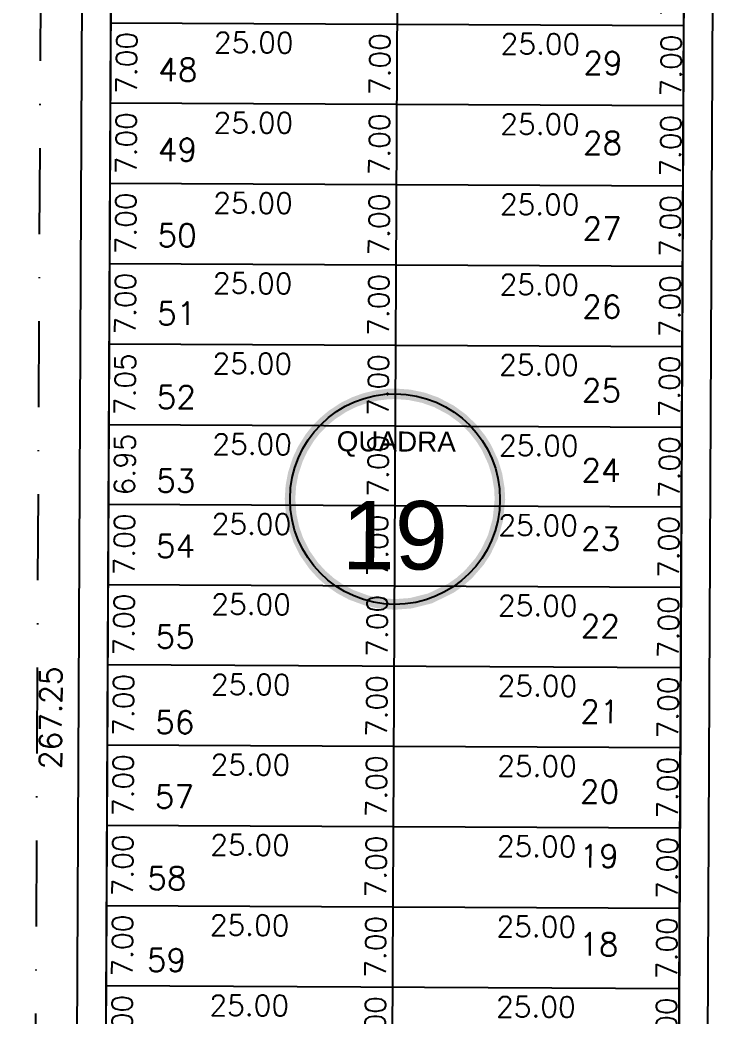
# Model space of a CAD drawing. Header units: millimetres. Extents: x -4430026 to 4783824, y 584 to 9593110.
# Drawn here: x 2921.3 to 2982, y 1804.5 to 1891.4 of the extents above; entities that cross this region are included whole.
import ezdxf
from ezdxf.enums import TextEntityAlignment as Align

# ---------------------------------------------------------------- set-up
doc = ezdxf.new("R2010")
doc.units = ezdxf.units.MM
doc.linetypes.add('DASHDOT', pattern=[1, 0.5, -0.25, 0, -0.25])
doc.linetypes.add('HIDDEN2', pattern=[0.1875, 0.125, -0.0625])
for name, color, linetype in [('boundary filipe', 6, 'Continuous'), ('Calçada', 1, 'Continuous'), ('Cota', 8, 'Continuous'), ('COTAS', 8, 'Continuous'), ('Lotes', 2, 'Continuous'), ('Numero de lotes', 5, 'Continuous'), ('númeraçãoquadras', 4, 'Continuous'), ('Projeção', 8, 'HIDDEN2'), ('QUADRA', 4, 'Continuous')]:
    doc.layers.add(name, color=color, linetype=linetype)
doc.styles.add('arcad1', font='romans.shx')
doc.styles.add('ROMANS', font='romans.shx')
doc.styles.add('STYLE1', font='sanss___.ttf')
doc.dimstyles.new('BOLA100', dxfattribs={"dimscale": 0, "dimtxt": 1.9, "dimasz": 0.18, "dimexe": 0.18, "dimexo": 0.063, "dimgap": 0, "dimtad": 1, "dimzin": 4, "dimdsep": 46, "dimtxsty": 'ROMANS', "dimcen": 0.09, "dimse1": 1, "dimse2": 1, "dimsd1": 1, "dimsd2": 1, "dimclrt": 256, "dimaunit": 1, "dimadec": 4, "dimazin": 0, "dimtfac": 1.2, "dimtix": 1, "dimtmove": 2, "dimatfit": 3, "dimfxl": 1, "dimtvp": 2, "dimtolj": 1, "dimtzin": 4, "dimarcsym": 0})
doc.dimstyles.get("Standard").update_dxf_attribs({"dimtxt": 0.18, "dimasz": 0.18, "dimexe": 0.18, "dimexo": 0.0625, "dimgap": 0.09, "dimtad": 0, "dimtih": 1, "dimtoh": 1, "dimdec": 4, "dimzin": 0, "dimdsep": 46, "dimtxsty": 'Standard', "dimcen": 0.09, "dimadec": 0, "dimazin": 0, "dimtfac": 1, "dimtdec": 4, "dimtofl": 0, "dimtmove": 0, "dimatfit": 3, "dimfxl": 1, "dimtolj": 1, "dimtzin": 0, "dimarcsym": 0})

# ---------------------------------------------------------------- blocks, each defined once
blk = doc.blocks.new('NUM_quadra')
at = {"color": 6, "const_width": 0.02}
blk.add_lwpolyline([(-0.0134, 0.1996), (-0.034, 0.1971), (-0.0579, 0.1914), (-0.0779, 0.1842), (-0.0981, 0.1743), (-0.1208, 0.1594), (-0.1377, 0.145), (-0.1521, 0.1299), (-0.1625, 0.1166), (-0.1764, 0.0942), (-0.1852, 0.0754), (-0.1941, 0.0483), (-0.1985, 0.0243), (-0.2, 0), (-0.1977, -0.0299), (-0.1921, -0.0556), (-0.1839, -0.0786), (-0.1713, -0.1033), (-0.1546, -0.1269), (-0.1389, -0.1439), (-0.1219, -0.1586), (-0.1046, -0.1705), (-0.0831, -0.1819), (-0.0531, -0.1928), (-0.0302, -0.1977), (0, -0.2), (0.0309, -0.1976), (0.0677, -0.1882), (0.1069, -0.169), (0.124, -0.1569), (0.1407, -0.1421), (0.1614, -0.1181), (0.1737, -0.0992), (0.187, -0.071), (0.1962, -0.0386), (0.2, 0), (0.1989, 0.0205), (0.1943, 0.0473), (0.1871, 0.0707), (0.1741, 0.0984), (0.1635, 0.1151), (0.1472, 0.1354), (0.1285, 0.1533), (0.1063, 0.1694), (0.0782, 0.1841), (0.0533, 0.1928), (0.0267, 0.1982), (0, 0.2)], close=True, dxfattribs=at)
blk.add_circle((0, 0), 0.2)
at = {"color": 3, "insert": (-0.1114, 0.1285), "char_height": 0.038, "width": 0.2663, "attachment_point": 1, "style": 'STYLE1'}
blk.add_mtext('\\fArial|b0|i0|c0|p34;QUADRA', dxfattribs=at)
at = {"color": 3, "style": 'STYLE1'}
blk.add_attdef('00', text='', height=0.13, dxfattribs=at).set_placement((0, -0.1335), align=Align.CENTER)
blk = doc.blocks.new('*D14046')
at = {"layer": 'DEFPOINTS', "color": 0, "linetype": 'ByBlock'}
for p in [(2923.411, 1964.189), (2922.145, 1696.947), (2924.255, 1696.937)]:
    blk.add_point(p, dxfattribs=at)
at = {"layer": 'COTAS', "linetype": 'ByBlock', "insert": (2923.938, 1830.562), "char_height": 1.9, "attachment_point": 5, "rotation": 89.72858, "style": 'ROMANS'}
blk.add_mtext('\\A1;267.25', dxfattribs=at)
blk = doc.blocks.new('*D12380')
at = {"layer": 'DEFPOINTS', "color": 0}
for p in [(2930.16, 1807.192), (2933.78, 1807.175), (2930.126, 1800.192)]:
    blk.add_point(p, dxfattribs=at)
at = {"layer": 'Cota', "color": 41, "insert": (2930.163, 1803.692), "char_height": 1.8, "attachment_point": 5, "rotation": 89.72858, "style": 'ROMANS'}
blk.add_mtext('\\A1;7.00', dxfattribs=at)
blk = doc.blocks.new('*D12381')
at = {"layer": 'DEFPOINTS', "color": 0}
for p in [(2930.193, 1814.192), (2933.813, 1814.175), (2930.16, 1807.192)]:
    blk.add_point(p, dxfattribs=at)
at = {"layer": 'Cota', "color": 41, "insert": (2930.196, 1810.692), "char_height": 1.8, "attachment_point": 5, "rotation": 89.72858, "style": 'ROMANS'}
blk.add_mtext('\\A1;7.00', dxfattribs=at)
blk = doc.blocks.new('*D12382')
at = {"layer": 'DEFPOINTS', "color": 0}
for p in [(2930.226, 1821.192), (2933.846, 1821.175), (2930.193, 1814.192)]:
    blk.add_point(p, dxfattribs=at)
at = {"layer": 'Cota', "color": 41, "insert": (2930.229, 1817.692), "char_height": 1.8, "attachment_point": 5, "rotation": 89.72858, "style": 'ROMANS'}
blk.add_mtext('\\A1;7.00', dxfattribs=at)
blk = doc.blocks.new('*D12383')
at = {"layer": 'DEFPOINTS', "color": 0}
for p in [(2930.259, 1828.192), (2933.879, 1828.175), (2930.226, 1821.192)]:
    blk.add_point(p, dxfattribs=at)
at = {"layer": 'Cota', "color": 41, "insert": (2930.263, 1824.692), "char_height": 1.8, "attachment_point": 5, "rotation": 89.72858, "style": 'ROMANS'}
blk.add_mtext('\\A1;7.00', dxfattribs=at)
blk = doc.blocks.new('*D12384')
at = {"layer": 'DEFPOINTS', "color": 0}
for p in [(2930.292, 1835.192), (2933.912, 1835.175), (2930.259, 1828.192)]:
    blk.add_point(p, dxfattribs=at)
at = {"layer": 'Cota', "color": 41, "insert": (2930.296, 1831.692), "char_height": 1.8, "attachment_point": 5, "rotation": 89.72858, "style": 'ROMANS'}
blk.add_mtext('\\A1;7.00', dxfattribs=at)
blk = doc.blocks.new('*D12385')
at = {"layer": 'DEFPOINTS', "color": 0}
for p in [(2930.325, 1842.192), (2933.945, 1842.175), (2930.292, 1835.192)]:
    blk.add_point(p, dxfattribs=at)
at = {"layer": 'Cota', "color": 41, "insert": (2930.329, 1838.692), "char_height": 1.8, "attachment_point": 5, "rotation": 89.72858, "style": 'ROMANS'}
blk.add_mtext('\\A1;7.00', dxfattribs=at)
blk = doc.blocks.new('*D12386')
at = {"layer": 'DEFPOINTS', "color": 0}
for p in [(2930.359, 1849.192), (2933.979, 1849.174), (2930.325, 1842.192)]:
    blk.add_point(p, dxfattribs=at)
at = {"layer": 'Cota', "color": 41, "insert": (2930.362, 1845.692), "char_height": 1.8, "attachment_point": 5, "rotation": 89.72858, "style": 'ROMANS'}
blk.add_mtext('\\A1;7.00', dxfattribs=at)
blk = doc.blocks.new('*D12387')
at = {"layer": 'DEFPOINTS', "color": 0}
for p in [(2930.389, 1856.138), (2934.011, 1856.121), (2930.359, 1849.192)]:
    blk.add_point(p, dxfattribs=at)
at = {"layer": 'Cota', "color": 41, "insert": (2930.395, 1852.665), "char_height": 1.8, "attachment_point": 5, "rotation": 89.72858, "style": 'ROMANS'}
blk.add_mtext('\\A1;6.95', dxfattribs=at)
blk = doc.blocks.new('*D12388')
at = {"layer": 'DEFPOINTS', "color": 0}
for p in [(2930.423, 1863.191), (2934.045, 1863.174), (2930.389, 1856.138)]:
    blk.add_point(p, dxfattribs=at)
at = {"layer": 'Cota', "color": 41, "insert": (2930.428, 1859.665), "char_height": 1.8, "attachment_point": 5, "rotation": 89.72858, "style": 'ROMANS'}
blk.add_mtext('\\A1;7.05', dxfattribs=at)
blk = doc.blocks.new('*D12389')
at = {"layer": 'DEFPOINTS', "color": 0}
for p in [(2930.456, 1870.191), (2934.078, 1870.174), (2930.423, 1863.191)]:
    blk.add_point(p, dxfattribs=at)
at = {"layer": 'Cota', "color": 41, "insert": (2930.461, 1866.691), "char_height": 1.8, "attachment_point": 5, "rotation": 89.72858, "style": 'ROMANS'}
blk.add_mtext('\\A1;7.00', dxfattribs=at)
blk = doc.blocks.new('*D12390')
at = {"layer": 'DEFPOINTS', "color": 0}
for p in [(2930.489, 1877.191), (2934.111, 1877.174), (2930.456, 1870.191)]:
    blk.add_point(p, dxfattribs=at)
at = {"layer": 'Cota', "color": 41, "insert": (2930.495, 1873.691), "char_height": 1.8, "attachment_point": 5, "rotation": 89.72858, "style": 'ROMANS'}
blk.add_mtext('\\A1;7.00', dxfattribs=at)
blk = doc.blocks.new('*D12391')
at = {"layer": 'DEFPOINTS', "color": 0}
for p in [(2930.522, 1884.191), (2934.144, 1884.174), (2930.489, 1877.191)]:
    blk.add_point(p, dxfattribs=at)
at = {"layer": 'Cota', "color": 41, "insert": (2930.528, 1880.691), "char_height": 1.8, "attachment_point": 5, "rotation": 89.72858, "style": 'ROMANS'}
blk.add_mtext('\\A1;7.00', dxfattribs=at)
blk = doc.blocks.new('*D12392')
at = {"layer": 'DEFPOINTS', "color": 0}
for p in [(2930.555, 1891.191), (2934.178, 1891.174), (2930.522, 1884.191)]:
    blk.add_point(p, dxfattribs=at)
at = {"layer": 'Cota', "color": 41, "insert": (2930.561, 1887.691), "char_height": 1.8, "attachment_point": 5, "rotation": 89.72858, "style": 'ROMANS'}
blk.add_mtext('\\A1;7.00', dxfattribs=at)
blk = doc.blocks.new('*D12393')
at = {"layer": 'DEFPOINTS', "color": 0}
for p in [(2930.589, 1898.191), (2934.211, 1898.174), (2930.555, 1891.191)]:
    blk.add_point(p, dxfattribs=at)
at = {"layer": 'Cota', "color": 41, "insert": (2930.594, 1894.691), "char_height": 1.8, "attachment_point": 5, "rotation": 89.72858, "style": 'ROMANS'}
blk.add_mtext('\\A1;7.00', dxfattribs=at)
blk = doc.blocks.new('*D12438')
at = {"layer": 'DEFPOINTS', "color": 0}
for p in [(2951.679, 1898.091), (2951.645, 1891.091), (2956.264, 1891.069)]:
    blk.add_point(p, dxfattribs=at)
at = {"layer": 'Cota', "color": 41, "insert": (2952.681, 1894.586), "char_height": 1.8, "attachment_point": 5, "rotation": 89.72858, "style": 'ROMANS'}
blk.add_mtext('\\A1;7.00', dxfattribs=at)
blk = doc.blocks.new('*D12439')
at = {"layer": 'DEFPOINTS', "color": 0}
for p in [(2977.408, 1897.969), (2977.375, 1890.969), (2981.665, 1890.949)]:
    blk.add_point(p, dxfattribs=at)
at = {"layer": 'Cota', "color": 41, "insert": (2978.081, 1894.466), "char_height": 1.8, "attachment_point": 5, "rotation": 89.72858, "style": 'ROMANS'}
blk.add_mtext('\\A1;7.00', dxfattribs=at)
blk = doc.blocks.new('*D12442')
at = {"layer": 'DEFPOINTS', "color": 0}
for p in [(2951.645, 1891.091), (2951.612, 1884.091), (2956.231, 1884.069)]:
    blk.add_point(p, dxfattribs=at)
at = {"layer": 'Cota', "color": 41, "insert": (2952.648, 1887.586), "char_height": 1.8, "attachment_point": 5, "rotation": 89.72858, "style": 'ROMANS'}
blk.add_mtext('\\A1;7.00', dxfattribs=at)
blk = doc.blocks.new('*D12443')
at = {"layer": 'DEFPOINTS', "color": 0}
for p in [(2977.375, 1890.969), (2977.342, 1883.969), (2981.632, 1883.949)]:
    blk.add_point(p, dxfattribs=at)
at = {"layer": 'Cota', "color": 41, "insert": (2978.048, 1887.466), "char_height": 1.8, "attachment_point": 5, "rotation": 89.72858, "style": 'ROMANS'}
blk.add_mtext('\\A1;7.00', dxfattribs=at)
blk = doc.blocks.new('*D12444')
at = {"layer": 'DEFPOINTS', "color": 0}
for p in [(2929.165, 1891.198), (2954.165, 1891.079), (2954.14, 1885.805)]:
    blk.add_point(p, dxfattribs=at)
at = {"layer": 'Cota', "color": 41, "insert": (2941.657, 1889.464), "char_height": 1.8, "attachment_point": 5, "rotation": 359.72858, "style": 'ROMANS'}
blk.add_mtext('\\A1;25.00', dxfattribs=at)
blk = doc.blocks.new('*D12445')
at = {"layer": 'DEFPOINTS', "color": 0}
for p in [(2954.154, 1888.798), (2979.154, 1888.679), (2979.14, 1885.686)]:
    blk.add_point(p, dxfattribs=at)
at = {"layer": 'Cota', "color": 41, "insert": (2966.657, 1889.345), "char_height": 1.8, "attachment_point": 5, "rotation": 359.72858, "style": 'ROMANS'}
blk.add_mtext('\\A1;25.00', dxfattribs=at)
blk = doc.blocks.new('*D12446')
at = {"layer": 'DEFPOINTS', "color": 0}
for p in [(2951.612, 1884.091), (2951.579, 1877.091), (2956.198, 1877.069)]:
    blk.add_point(p, dxfattribs=at)
at = {"layer": 'Cota', "color": 41, "insert": (2952.614, 1880.587), "char_height": 1.8, "attachment_point": 5, "rotation": 89.72858, "style": 'ROMANS'}
blk.add_mtext('\\A1;7.00', dxfattribs=at)
blk = doc.blocks.new('*D12447')
at = {"layer": 'DEFPOINTS', "color": 0}
for p in [(2977.342, 1883.969), (2977.309, 1876.969), (2981.598, 1876.949)]:
    blk.add_point(p, dxfattribs=at)
at = {"layer": 'Cota', "color": 41, "insert": (2978.015, 1880.466), "char_height": 1.8, "attachment_point": 5, "rotation": 89.72858, "style": 'ROMANS'}
blk.add_mtext('\\A1;7.00', dxfattribs=at)
blk = doc.blocks.new('*D12448')
at = {"layer": 'DEFPOINTS', "color": 0}
for p in [(2929.132, 1884.198), (2954.132, 1884.079), (2954.107, 1878.805)]:
    blk.add_point(p, dxfattribs=at)
at = {"layer": 'Cota', "color": 41, "insert": (2941.624, 1882.464), "char_height": 1.8, "attachment_point": 5, "rotation": 359.72858, "style": 'ROMANS'}
blk.add_mtext('\\A1;25.00', dxfattribs=at)
blk = doc.blocks.new('*D12449')
at = {"layer": 'DEFPOINTS', "color": 0}
for p in [(2954.121, 1881.798), (2979.121, 1881.679), (2979.107, 1878.686)]:
    blk.add_point(p, dxfattribs=at)
at = {"layer": 'Cota', "color": 41, "insert": (2966.624, 1882.345), "char_height": 1.8, "attachment_point": 5, "rotation": 359.72858, "style": 'ROMANS'}
blk.add_mtext('\\A1;25.00', dxfattribs=at)
blk = doc.blocks.new('*D12450')
at = {"layer": 'DEFPOINTS', "color": 0}
for p in [(2951.579, 1877.091), (2951.546, 1870.091), (2956.165, 1870.07)]:
    blk.add_point(p, dxfattribs=at)
at = {"layer": 'Cota', "color": 41, "insert": (2952.581, 1873.587), "char_height": 1.8, "attachment_point": 5, "rotation": 89.72858, "style": 'ROMANS'}
blk.add_mtext('\\A1;7.00', dxfattribs=at)
blk = doc.blocks.new('*D12451')
at = {"layer": 'DEFPOINTS', "color": 0}
for p in [(2977.309, 1876.969), (2977.276, 1869.97), (2981.565, 1869.949)]:
    blk.add_point(p, dxfattribs=at)
at = {"layer": 'Cota', "color": 41, "insert": (2977.982, 1873.466), "char_height": 1.8, "attachment_point": 5, "rotation": 89.72858, "style": 'ROMANS'}
blk.add_mtext('\\A1;7.00', dxfattribs=at)
blk = doc.blocks.new('*D12452')
at = {"layer": 'DEFPOINTS', "color": 0}
for p in [(2929.099, 1877.198), (2954.099, 1877.079), (2954.074, 1871.805)]:
    blk.add_point(p, dxfattribs=at)
at = {"layer": 'Cota', "color": 41, "insert": (2941.591, 1875.464), "char_height": 1.8, "attachment_point": 5, "rotation": 359.72858, "style": 'ROMANS'}
blk.add_mtext('\\A1;25.00', dxfattribs=at)
blk = doc.blocks.new('*D12453')
at = {"layer": 'DEFPOINTS', "color": 0}
for p in [(2954.088, 1874.798), (2979.088, 1874.68), (2979.073, 1871.686)]:
    blk.add_point(p, dxfattribs=at)
at = {"layer": 'Cota', "color": 41, "insert": (2966.591, 1875.345), "char_height": 1.8, "attachment_point": 5, "rotation": 359.72858, "style": 'ROMANS'}
blk.add_mtext('\\A1;25.00', dxfattribs=at)
blk = doc.blocks.new('*D12454')
at = {"layer": 'DEFPOINTS', "color": 0}
for p in [(2951.546, 1870.091), (2951.513, 1863.092), (2956.131, 1863.07)]:
    blk.add_point(p, dxfattribs=at)
at = {"layer": 'Cota', "color": 41, "insert": (2952.548, 1866.587), "char_height": 1.8, "attachment_point": 5, "rotation": 89.72858, "style": 'ROMANS'}
blk.add_mtext('\\A1;7.00', dxfattribs=at)
blk = doc.blocks.new('*D12455')
at = {"layer": 'DEFPOINTS', "color": 0}
for p in [(2977.276, 1869.97), (2977.242, 1862.97), (2981.532, 1862.949)]:
    blk.add_point(p, dxfattribs=at)
at = {"layer": 'Cota', "color": 41, "insert": (2977.949, 1866.466), "char_height": 1.8, "attachment_point": 5, "rotation": 89.72858, "style": 'ROMANS'}
blk.add_mtext('\\A1;7.00', dxfattribs=at)
blk = doc.blocks.new('*D12456')
at = {"layer": 'DEFPOINTS', "color": 0}
for p in [(2929.066, 1870.198), (2954.066, 1870.08), (2954.041, 1864.805)]:
    blk.add_point(p, dxfattribs=at)
at = {"layer": 'Cota', "color": 41, "insert": (2941.558, 1868.464), "char_height": 1.8, "attachment_point": 5, "rotation": 359.72858, "style": 'ROMANS'}
blk.add_mtext('\\A1;25.00', dxfattribs=at)
blk = doc.blocks.new('*D12457')
at = {"layer": 'DEFPOINTS', "color": 0}
for p in [(2954.055, 1867.798), (2979.054, 1867.68), (2979.04, 1864.686)]:
    blk.add_point(p, dxfattribs=at)
at = {"layer": 'Cota', "color": 41, "insert": (2966.558, 1868.346), "char_height": 1.8, "attachment_point": 5, "rotation": 359.72858, "style": 'ROMANS'}
blk.add_mtext('\\A1;25.00', dxfattribs=at)
blk = doc.blocks.new('*D12458')
at = {"layer": 'DEFPOINTS', "color": 0}
for p in [(2951.513, 1863.092), (2951.48, 1856.092), (2956.098, 1856.07)]:
    blk.add_point(p, dxfattribs=at)
at = {"layer": 'Cota', "color": 41, "insert": (2952.515, 1859.587), "char_height": 1.8, "attachment_point": 5, "rotation": 89.72858, "style": 'ROMANS'}
blk.add_mtext('\\A1;7.00', dxfattribs=at)
blk = doc.blocks.new('*D12459')
at = {"layer": 'DEFPOINTS', "color": 0}
for p in [(2977.242, 1862.97), (2977.209, 1855.97), (2981.499, 1855.949)]:
    blk.add_point(p, dxfattribs=at)
at = {"layer": 'Cota', "color": 41, "insert": (2977.916, 1859.466), "char_height": 1.8, "attachment_point": 5, "rotation": 89.72858, "style": 'ROMANS'}
blk.add_mtext('\\A1;7.00', dxfattribs=at)
blk = doc.blocks.new('*D12460')
at = {"layer": 'DEFPOINTS', "color": 0}
for p in [(2929.033, 1863.198), (2954.032, 1863.08), (2954.007, 1857.805)]:
    blk.add_point(p, dxfattribs=at)
at = {"layer": 'Cota', "color": 41, "insert": (2941.525, 1861.464), "char_height": 1.8, "attachment_point": 5, "rotation": 359.72858, "style": 'ROMANS'}
blk.add_mtext('\\A1;25.00', dxfattribs=at)
blk = doc.blocks.new('*D12461')
at = {"layer": 'DEFPOINTS', "color": 0}
for p in [(2954.022, 1860.798), (2979.021, 1860.68), (2979.007, 1857.686)]:
    blk.add_point(p, dxfattribs=at)
at = {"layer": 'Cota', "color": 41, "insert": (2966.524, 1861.346), "char_height": 1.8, "attachment_point": 5, "rotation": 359.72858, "style": 'ROMANS'}
blk.add_mtext('\\A1;25.00', dxfattribs=at)
blk = doc.blocks.new('*D12462')
at = {"layer": 'DEFPOINTS', "color": 0}
for p in [(2951.503, 1856.053), (2951.47, 1849.053), (2956.089, 1849.031)]:
    blk.add_point(p, dxfattribs=at)
at = {"layer": 'Cota', "color": 41, "insert": (2952.505, 1852.548), "char_height": 1.8, "attachment_point": 5, "rotation": 89.72858, "style": 'ROMANS'}
blk.add_mtext('\\A1;7.00', dxfattribs=at)
blk = doc.blocks.new('*D12463')
at = {"layer": 'DEFPOINTS', "color": 0}
for p in [(2977.233, 1855.931), (2977.2, 1848.931), (2981.489, 1848.911)]:
    blk.add_point(p, dxfattribs=at)
at = {"layer": 'Cota', "color": 41, "insert": (2977.906, 1852.428), "char_height": 1.8, "attachment_point": 5, "rotation": 89.72858, "style": 'ROMANS'}
blk.add_mtext('\\A1;7.00', dxfattribs=at)
blk = doc.blocks.new('*D12464')
at = {"layer": 'DEFPOINTS', "color": 0}
for p in [(2929.023, 1856.16), (2954.023, 1856.041), (2953.998, 1850.766)]:
    blk.add_point(p, dxfattribs=at)
at = {"layer": 'Cota', "color": 41, "insert": (2941.515, 1854.426), "char_height": 1.8, "attachment_point": 5, "rotation": 359.72858, "style": 'ROMANS'}
blk.add_mtext('\\A1;25.00', dxfattribs=at)
blk = doc.blocks.new('*D12465')
at = {"layer": 'DEFPOINTS', "color": 0}
for p in [(2954.012, 1853.76), (2979.012, 1853.641), (2978.998, 1850.648)]:
    blk.add_point(p, dxfattribs=at)
at = {"layer": 'Cota', "color": 41, "insert": (2966.515, 1854.307), "char_height": 1.8, "attachment_point": 5, "rotation": 359.72858, "style": 'ROMANS'}
blk.add_mtext('\\A1;25.00', dxfattribs=at)
blk = doc.blocks.new('*D12466')
at = {"layer": 'DEFPOINTS', "color": 0}
for p in [(2951.446, 1849.092), (2951.413, 1842.092), (2956.032, 1842.07)]:
    blk.add_point(p, dxfattribs=at)
at = {"layer": 'Cota', "color": 41, "insert": (2952.449, 1845.587), "char_height": 1.8, "attachment_point": 5, "rotation": 89.72858, "style": 'ROMANS'}
blk.add_mtext('\\A1;7.00', dxfattribs=at)
blk = doc.blocks.new('*D12467')
at = {"layer": 'DEFPOINTS', "color": 0}
for p in [(2977.176, 1848.97), (2977.143, 1841.97), (2981.433, 1841.95)]:
    blk.add_point(p, dxfattribs=at)
at = {"layer": 'Cota', "color": 41, "insert": (2977.849, 1845.467), "char_height": 1.8, "attachment_point": 5, "rotation": 89.72858, "style": 'ROMANS'}
blk.add_mtext('\\A1;7.00', dxfattribs=at)
blk = doc.blocks.new('*D12468')
at = {"layer": 'DEFPOINTS', "color": 0}
for p in [(2928.966, 1849.198), (2953.966, 1849.08), (2953.941, 1843.805)]:
    blk.add_point(p, dxfattribs=at)
at = {"layer": 'Cota', "color": 41, "insert": (2941.458, 1847.464), "char_height": 1.8, "attachment_point": 5, "rotation": 359.72858, "style": 'ROMANS'}
blk.add_mtext('\\A1;25.00', dxfattribs=at)
blk = doc.blocks.new('*D12469')
at = {"layer": 'DEFPOINTS', "color": 0}
for p in [(2953.955, 1846.798), (2978.955, 1846.68), (2978.941, 1843.687)]:
    blk.add_point(p, dxfattribs=at)
at = {"layer": 'Cota', "color": 41, "insert": (2966.458, 1847.346), "char_height": 1.8, "attachment_point": 5, "rotation": 359.72858, "style": 'ROMANS'}
blk.add_mtext('\\A1;25.00', dxfattribs=at)
blk = doc.blocks.new('*D12470')
at = {"layer": 'DEFPOINTS', "color": 0}
for p in [(2951.413, 1842.092), (2951.38, 1835.092), (2955.999, 1835.07)]:
    blk.add_point(p, dxfattribs=at)
at = {"layer": 'Cota', "color": 41, "insert": (2952.415, 1838.587), "char_height": 1.8, "attachment_point": 5, "rotation": 89.72858, "style": 'ROMANS'}
blk.add_mtext('\\A1;7.00', dxfattribs=at)
blk = doc.blocks.new('*D12471')
at = {"layer": 'DEFPOINTS', "color": 0}
for p in [(2977.143, 1841.97), (2977.11, 1834.97), (2981.399, 1834.95)]:
    blk.add_point(p, dxfattribs=at)
at = {"layer": 'Cota', "color": 41, "insert": (2977.816, 1838.467), "char_height": 1.8, "attachment_point": 5, "rotation": 89.72858, "style": 'ROMANS'}
blk.add_mtext('\\A1;7.00', dxfattribs=at)
blk = doc.blocks.new('*D12472')
at = {"layer": 'DEFPOINTS', "color": 0}
for p in [(2928.933, 1842.198), (2953.933, 1842.08), (2953.908, 1836.805)]:
    blk.add_point(p, dxfattribs=at)
at = {"layer": 'Cota', "color": 41, "insert": (2941.425, 1840.464), "char_height": 1.8, "attachment_point": 5, "rotation": 359.72858, "style": 'ROMANS'}
blk.add_mtext('\\A1;25.00', dxfattribs=at)
blk = doc.blocks.new('*D12473')
at = {"layer": 'DEFPOINTS', "color": 0}
for p in [(2953.922, 1839.798), (2978.922, 1839.68), (2978.908, 1836.687)]:
    blk.add_point(p, dxfattribs=at)
at = {"layer": 'Cota', "color": 41, "insert": (2966.425, 1840.346), "char_height": 1.8, "attachment_point": 5, "rotation": 359.72858, "style": 'ROMANS'}
blk.add_mtext('\\A1;25.00', dxfattribs=at)
blk = doc.blocks.new('*D12474')
at = {"layer": 'DEFPOINTS', "color": 0}
for p in [(2951.38, 1835.092), (2951.347, 1828.092), (2955.966, 1828.07)]:
    blk.add_point(p, dxfattribs=at)
at = {"layer": 'Cota', "color": 41, "insert": (2952.382, 1831.587), "char_height": 1.8, "attachment_point": 5, "rotation": 89.72858, "style": 'ROMANS'}
blk.add_mtext('\\A1;7.00', dxfattribs=at)
blk = doc.blocks.new('*D12475')
at = {"layer": 'DEFPOINTS', "color": 0}
for p in [(2977.11, 1834.97), (2977.077, 1827.97), (2981.366, 1827.95)]:
    blk.add_point(p, dxfattribs=at)
at = {"layer": 'Cota', "color": 41, "insert": (2977.783, 1831.467), "char_height": 1.8, "attachment_point": 5, "rotation": 89.72858, "style": 'ROMANS'}
blk.add_mtext('\\A1;7.00', dxfattribs=at)
blk = doc.blocks.new('*D12476')
at = {"layer": 'DEFPOINTS', "color": 0}
for p in [(2928.9, 1835.198), (2953.9, 1835.08), (2953.875, 1829.805)]:
    blk.add_point(p, dxfattribs=at)
at = {"layer": 'Cota', "color": 41, "insert": (2941.392, 1833.464), "char_height": 1.8, "attachment_point": 5, "rotation": 359.72858, "style": 'ROMANS'}
blk.add_mtext('\\A1;25.00', dxfattribs=at)
blk = doc.blocks.new('*D12477')
at = {"layer": 'DEFPOINTS', "color": 0}
for p in [(2953.889, 1832.798), (2978.889, 1832.68), (2978.875, 1829.687)]:
    blk.add_point(p, dxfattribs=at)
at = {"layer": 'Cota', "color": 41, "insert": (2966.392, 1833.346), "char_height": 1.8, "attachment_point": 5, "rotation": 359.72858, "style": 'ROMANS'}
blk.add_mtext('\\A1;25.00', dxfattribs=at)
blk = doc.blocks.new('*D12478')
at = {"layer": 'DEFPOINTS', "color": 0}
for p in [(2951.347, 1828.092), (2951.314, 1821.092), (2955.932, 1821.07)]:
    blk.add_point(p, dxfattribs=at)
at = {"layer": 'Cota', "color": 41, "insert": (2952.349, 1824.587), "char_height": 1.8, "attachment_point": 5, "rotation": 89.72858, "style": 'ROMANS'}
blk.add_mtext('\\A1;7.00', dxfattribs=at)
blk = doc.blocks.new('*D12479')
at = {"layer": 'DEFPOINTS', "color": 0}
for p in [(2977.077, 1827.97), (2977.044, 1820.97), (2981.333, 1820.95)]:
    blk.add_point(p, dxfattribs=at)
at = {"layer": 'Cota', "color": 41, "insert": (2977.75, 1824.467), "char_height": 1.8, "attachment_point": 5, "rotation": 89.72858, "style": 'ROMANS'}
blk.add_mtext('\\A1;7.00', dxfattribs=at)
blk = doc.blocks.new('*D12480')
at = {"layer": 'DEFPOINTS', "color": 0}
for p in [(2928.867, 1828.198), (2953.867, 1828.08), (2953.842, 1822.805)]:
    blk.add_point(p, dxfattribs=at)
at = {"layer": 'Cota', "color": 41, "insert": (2941.359, 1826.464), "char_height": 1.8, "attachment_point": 5, "rotation": 359.72858, "style": 'ROMANS'}
blk.add_mtext('\\A1;25.00', dxfattribs=at)
blk = doc.blocks.new('*D12481')
at = {"layer": 'DEFPOINTS', "color": 0}
for p in [(2953.856, 1825.799), (2978.856, 1825.68), (2978.841, 1822.687)]:
    blk.add_point(p, dxfattribs=at)
at = {"layer": 'Cota', "color": 41, "insert": (2966.359, 1826.346), "char_height": 1.8, "attachment_point": 5, "rotation": 359.72858, "style": 'ROMANS'}
blk.add_mtext('\\A1;25.00', dxfattribs=at)
blk = doc.blocks.new('*D12482')
at = {"layer": 'DEFPOINTS', "color": 0}
for p in [(2951.314, 1821.092), (2951.281, 1814.092), (2955.899, 1814.07)]:
    blk.add_point(p, dxfattribs=at)
at = {"layer": 'Cota', "color": 41, "insert": (2952.316, 1817.587), "char_height": 1.8, "attachment_point": 5, "rotation": 89.72858, "style": 'ROMANS'}
blk.add_mtext('\\A1;7.00', dxfattribs=at)
blk = doc.blocks.new('*D12483')
at = {"layer": 'DEFPOINTS', "color": 0}
for p in [(2977.044, 1820.97), (2977.01, 1813.97), (2981.3, 1813.95)]:
    blk.add_point(p, dxfattribs=at)
at = {"layer": 'Cota', "color": 41, "insert": (2977.717, 1817.467), "char_height": 1.8, "attachment_point": 5, "rotation": 89.72858, "style": 'ROMANS'}
blk.add_mtext('\\A1;7.00', dxfattribs=at)
blk = doc.blocks.new('*D12484')
at = {"layer": 'DEFPOINTS', "color": 0}
for p in [(2928.834, 1821.198), (2953.833, 1821.08), (2953.808, 1815.805)]:
    blk.add_point(p, dxfattribs=at)
at = {"layer": 'Cota', "color": 41, "insert": (2941.326, 1819.465), "char_height": 1.8, "attachment_point": 5, "rotation": 359.72858, "style": 'ROMANS'}
blk.add_mtext('\\A1;25.00', dxfattribs=at)
blk = doc.blocks.new('*D12485')
at = {"layer": 'DEFPOINTS', "color": 0}
for p in [(2953.823, 1818.799), (2978.822, 1818.68), (2978.808, 1815.687)]:
    blk.add_point(p, dxfattribs=at)
at = {"layer": 'Cota', "color": 41, "insert": (2966.325, 1819.346), "char_height": 1.8, "attachment_point": 5, "rotation": 359.72858, "style": 'ROMANS'}
blk.add_mtext('\\A1;25.00', dxfattribs=at)
blk = doc.blocks.new('*D12486')
at = {"layer": 'DEFPOINTS', "color": 0}
for p in [(2951.281, 1814.092), (2951.248, 1807.092), (2955.866, 1807.07)]:
    blk.add_point(p, dxfattribs=at)
at = {"layer": 'Cota', "color": 41, "insert": (2952.283, 1810.587), "char_height": 1.8, "attachment_point": 5, "rotation": 89.72858, "style": 'ROMANS'}
blk.add_mtext('\\A1;7.00', dxfattribs=at)
blk = doc.blocks.new('*D12487')
at = {"layer": 'DEFPOINTS', "color": 0}
for p in [(2977.01, 1813.97), (2976.977, 1806.97), (2981.267, 1806.95)]:
    blk.add_point(p, dxfattribs=at)
at = {"layer": 'Cota', "color": 41, "insert": (2977.683, 1810.467), "char_height": 1.8, "attachment_point": 5, "rotation": 89.72858, "style": 'ROMANS'}
blk.add_mtext('\\A1;7.00', dxfattribs=at)
blk = doc.blocks.new('*D12488')
at = {"layer": 'DEFPOINTS', "color": 0}
for p in [(2928.801, 1814.199), (2953.8, 1814.08), (2953.775, 1808.805)]:
    blk.add_point(p, dxfattribs=at)
at = {"layer": 'Cota', "color": 41, "insert": (2941.293, 1812.465), "char_height": 1.8, "attachment_point": 5, "rotation": 359.72858, "style": 'ROMANS'}
blk.add_mtext('\\A1;25.00', dxfattribs=at)
blk = doc.blocks.new('*D12489')
at = {"layer": 'DEFPOINTS', "color": 0}
for p in [(2953.789, 1811.799), (2978.789, 1811.68), (2978.775, 1808.687)]:
    blk.add_point(p, dxfattribs=at)
at = {"layer": 'Cota', "color": 41, "insert": (2966.292, 1812.346), "char_height": 1.8, "attachment_point": 5, "rotation": 359.72858, "style": 'ROMANS'}
blk.add_mtext('\\A1;25.00', dxfattribs=at)
blk = doc.blocks.new('*D12490')
at = {"layer": 'DEFPOINTS', "color": 0}
for p in [(2951.248, 1807.092), (2951.214, 1800.092), (2955.833, 1800.07)]:
    blk.add_point(p, dxfattribs=at)
at = {"layer": 'Cota', "color": 41, "insert": (2952.25, 1803.587), "char_height": 1.8, "attachment_point": 5, "rotation": 89.72858, "style": 'ROMANS'}
blk.add_mtext('\\A1;7.00', dxfattribs=at)
blk = doc.blocks.new('*D12491')
at = {"layer": 'DEFPOINTS', "color": 0}
for p in [(2976.977, 1806.97), (2976.944, 1799.97), (2981.234, 1799.95)]:
    blk.add_point(p, dxfattribs=at)
at = {"layer": 'Cota', "color": 41, "insert": (2977.65, 1803.467), "char_height": 1.8, "attachment_point": 5, "rotation": 89.72858, "style": 'ROMANS'}
blk.add_mtext('\\A1;7.00', dxfattribs=at)
blk = doc.blocks.new('*D12492')
at = {"layer": 'DEFPOINTS', "color": 0}
for p in [(2928.767, 1807.199), (2953.767, 1807.08), (2953.742, 1801.806)]:
    blk.add_point(p, dxfattribs=at)
at = {"layer": 'Cota', "color": 41, "insert": (2941.259, 1805.465), "char_height": 1.8, "attachment_point": 5, "rotation": 359.72858, "style": 'ROMANS'}
blk.add_mtext('\\A1;25.00', dxfattribs=at)
blk = doc.blocks.new('*D12493')
at = {"layer": 'DEFPOINTS', "color": 0}
for p in [(2953.756, 1804.799), (2978.756, 1804.68), (2978.742, 1801.687)]:
    blk.add_point(p, dxfattribs=at)
at = {"layer": 'Cota', "color": 41, "insert": (2966.259, 1805.346), "char_height": 1.8, "attachment_point": 5, "rotation": 359.72858, "style": 'ROMANS'}
blk.add_mtext('\\A1;25.00', dxfattribs=at)

msp = doc.modelspace()

# ---------------------------------------------------------------- linework, layer by layer
at = {"layer": 'boundary filipe', "linetype": 'ByBlock'}
msp.add_line((2929.483, 1958.197, 2.439), (2928.303, 1709.098, 2.439), dxfattribs=at)
at = {"layer": 'boundary filipe', "elevation": 2.439}
msp.add_lwpolyline([(2979.488, 1959.094), (2929.483, 1958.197), (2928.295, 1707.548), (2978.335, 1708.433), (2979.488, 1959.094)], dxfattribs=at)
at = {"layer": 'Calçada'}
for p, q in [((2980.816, 1711.843, 2.439), (2981.971, 1955.502, 2.439)), ((2925.812, 1711.139, 2.439), (2926.967, 1954.787, 2.439))]:
    msp.add_line(p, q, dxfattribs=at)
at = {"layer": 'Lotes'}
for p, q in [((2953.298, 1707.99, 2.439), (2954.485, 1958.646, 2.439)), ((2929.165, 1891.198, 2.439), (2979.165, 1890.961, 2.439)), ((2929.132, 1884.198, 2.439), (2979.132, 1883.961, 2.439)), ((2929.099, 1877.198, 2.439), (2979.098, 1876.961, 2.439)), ((2929.066, 1870.198, 2.439), (2979.065, 1869.961, 2.439)), ((2929.033, 1863.198, 2.439), (2979.032, 1862.961, 2.439)), ((2928.999, 1856.144, 2.439), (2978.999, 1855.923, 2.439)), ((2928.966, 1849.198, 2.439), (2978.966, 1848.961, 2.439)), ((2928.933, 1842.198, 2.439), (2978.933, 1841.961, 2.439)), ((2928.9, 1835.198, 2.439), (2978.899, 1834.961, 2.439)), ((2928.867, 1828.198, 2.439), (2978.866, 1827.962, 2.439)), ((2928.834, 1821.198, 2.439), (2978.833, 1820.962, 2.439)), ((2928.801, 1814.199, 2.439), (2978.8, 1813.962, 2.439)), ((2928.767, 1807.199, 2.439), (2978.767, 1806.962, 2.439))]:
    msp.add_line(p, q, dxfattribs=at)
at = {"layer": 'Projeção', "linetype": 'DASHDOT', "ltscale": 15}
msp.add_line((2921.261, 1510.365, 2.439), (2923.411, 1964.189, 2.439), dxfattribs=at)
at = {"layer": 'QUADRA', "linetype": 'ByBlock', "elevation": 2.439}
msp.add_lwpolyline([(2928.295, 1707.548), (2978.3, 1708.433), (2979.488, 1959.094), (2929.483, 1958.197), (2928.295, 1707.548)], close=True, dxfattribs=at)

# ---------------------------------------------------------------- block references
at = {"layer": 'númeraçãoquadras', "linetype": 'ByBlock', "extrusion": (0.084423, -0.000343131, 0.99643)}
ref = msp.add_blockref('NUM_quadra', (1861.628, -2935.702, 251.178), dxfattribs=dict(at, xscale=45.93175888062505, yscale=45.93175888063583, zscale=45.9317585301846, rotation=270.0385460290153))
ref.add_attrib('00', '19', dxfattribs={"layer": '0', "color": 3, "extrusion": (0.084423, -0.000343131, 0.99643), "height": 5.9711, "rotation": 270.03855, "style": 'STYLE1'}).set_placement((1855.498, -2935.706, 251.178), align=Align.CENTER)

# ---------------------------------------------------------------- texts
at = {"layer": 'Numero de lotes', "style": 'arcad1'}
for s, p in [('29', (2972.106, 1887.683, 2.439)), ('48', (2935.035, 1887.096, 2.439)), ('28', (2972.073, 1880.706, 2.439)), ('49', (2935.002, 1880.119, 2.439)), ('50', (2934.966, 1872.655, 2.439)), ('27', (2972.038, 1873.242, 2.439)), ('51', (2934.934, 1865.84, 2.439)), ('26', (2972.005, 1866.427, 2.439)), ('25', (2971.971, 1859.126, 2.439)), ('52', (2934.899, 1858.538, 2.439)), ('24', (2971.938, 1852.149, 2.439)), ('53', (2934.865, 1851.236, 2.439)), ('23', (2971.909, 1846.182, 2.439)), ('54', (2934.838, 1845.537, 2.439)), ('22', (2971.873, 1838.556, 2.439)), ('55', (2934.8, 1837.64, 2.439)), ('21', (2971.838, 1831.092, 2.439)), ('56', (2934.765, 1830.176, 2.439)), ('20', (2971.805, 1824.114, 2.439)), ('57', (2934.734, 1823.686, 2.439)), ('19', (2971.778, 1818.496, 2.439)), ('58', (2934.081, 1816.565, 2.439)), ('18', (2971.742, 1810.809, 2.439)), ('59', (2934.047, 1809.426, 2.439))]:
    msp.add_text(s, height=2, rotation=359.72858, dxfattribs=at).set_placement(p, align=Align.MIDDLE_CENTER)

# ---------------------------------------------------------------- dimensions: what is measured, and where the dimension line sits
at = {"layer": 'Cota'}
for base, p1, p2, picture, middle in [((2934.211, 1898.174, 2.439), (2930.555, 1891.191, 2.439), (2930.589, 1898.191, 2.439), '*D12393', (2930.594, 1894.691, 2.439)), ((2934.178, 1891.174, 2.439), (2930.522, 1884.191, 2.439), (2930.555, 1891.191, 2.439), '*D12392', (2930.561, 1887.691, 2.439)), ((2934.144, 1884.174, 2.439), (2930.489, 1877.191, 2.439), (2930.522, 1884.191, 2.439), '*D12391', (2930.528, 1880.691, 2.439)), ((2934.111, 1877.174, 2.439), (2930.456, 1870.191, 2.439), (2930.489, 1877.191, 2.439), '*D12390', (2930.495, 1873.691, 2.439)), ((2934.078, 1870.174, 2.439), (2930.423, 1863.191, 2.439), (2930.456, 1870.191, 2.439), '*D12389', (2930.461, 1866.691, 2.439)), ((2934.045, 1863.174, 2.439), (2930.389, 1856.138, 2.439), (2930.423, 1863.191, 2.439), '*D12388', (2930.428, 1859.665, 2.439)), ((2934.011, 1856.121, 2.439), (2930.359, 1849.192, 2.439), (2930.389, 1856.138, 2.439), '*D12387', (2930.395, 1852.665, 2.439)), ((2933.979, 1849.174, 2.439), (2930.325, 1842.192, 2.439), (2930.359, 1849.192, 2.439), '*D12386', (2930.362, 1845.692, 2.439)), ((2933.945, 1842.175, 2.439), (2930.292, 1835.192, 2.439), (2930.325, 1842.192, 2.439), '*D12385', (2930.329, 1838.692, 2.439)), ((2933.912, 1835.175, 2.439), (2930.259, 1828.192, 2.439), (2930.292, 1835.192, 2.439), '*D12384', (2930.296, 1831.692, 2.439)), ((2933.879, 1828.175, 2.439), (2930.226, 1821.192, 2.439), (2930.259, 1828.192, 2.439), '*D12383', (2930.263, 1824.692, 2.439)), ((2933.846, 1821.175, 2.439), (2930.193, 1814.192, 2.439), (2930.226, 1821.192, 2.439), '*D12382', (2930.229, 1817.692, 2.439)), ((2933.813, 1814.175, 2.439), (2930.16, 1807.192, 2.439), (2930.193, 1814.192, 2.439), '*D12381', (2930.196, 1810.692, 2.439)), ((2933.78, 1807.175, 2.439), (2930.126, 1800.192, 2.439), (2930.16, 1807.192, 2.439), '*D12380', (2930.163, 1803.692, 2.439))]:
    dim = msp.add_linear_dim(base=base, p1=p1, p2=p2, angle=269.72858, dimstyle='Standard', override={"dimtxt": 1.8, "dimexo": 0.063, "dimgap": 0, "dimtih": 0, "dimtoh": 0, "dimdec": 2, "dimzin": 4, "dimtxsty": 'ROMANS', "dimse1": 1, "dimse2": 1, "dimsd1": 1, "dimsd2": 1, "dimclrt": 41, "dimtfac": 1.2, "dimtdec": 2, "dimtix": 1, "dimtofl": 1, "dimtmove": 2, "dimfxl": 0.18, "dimfxlon": 1, "dimtvp": 2, "dimtzin": 4}, dxfattribs=at)
    dim.commit()
    dim.dimension.update_dxf_attribs({"geometry": picture, "text_midpoint": middle})
for p1, p2, distance, picture, middle in [((2951.679, 1898.091, 2.439), (2951.645, 1891.091, 2.439), 4.619, '*D12438', (2952.681, 1894.586, 2.439)), ((2977.408, 1897.969, 2.439), (2977.375, 1890.969, 2.439), 4.29, '*D12439', (2978.081, 1894.466, 2.439)), ((2929.165, 1891.198, 2.439), (2954.165, 1891.079, 2.439), -5.275, '*D12444', (2941.657, 1889.464, 2.439)), ((2951.645, 1891.091, 2.439), (2951.612, 1884.091, 2.439), 4.619, '*D12442', (2952.648, 1887.586, 2.439)), ((2954.154, 1888.798, 2.439), (2979.154, 1888.679, 2.439), -2.993, '*D12445', (2966.657, 1889.345, 2.439)), ((2977.375, 1890.969, 2.439), (2977.342, 1883.969, 2.439), 4.29, '*D12443', (2978.048, 1887.466, 2.439)), ((2929.132, 1884.198, 2.439), (2954.132, 1884.079, 2.439), -5.275, '*D12448', (2941.624, 1882.464, 2.439)), ((2951.612, 1884.091, 2.439), (2951.579, 1877.091, 2.439), 4.619, '*D12446', (2952.614, 1880.587, 2.439)), ((2954.121, 1881.798, 2.439), (2979.121, 1881.679, 2.439), -2.993, '*D12449', (2966.624, 1882.345, 2.439)), ((2977.342, 1883.969, 2.439), (2977.309, 1876.969, 2.439), 4.29, '*D12447', (2978.015, 1880.466, 2.439)), ((2929.099, 1877.198, 2.439), (2954.099, 1877.079, 2.439), -5.275, '*D12452', (2941.591, 1875.464, 2.439)), ((2951.579, 1877.091, 2.439), (2951.546, 1870.091, 2.439), 4.619, '*D12450', (2952.581, 1873.587, 2.439)), ((2954.088, 1874.798, 2.439), (2979.088, 1874.68, 2.439), -2.993, '*D12453', (2966.591, 1875.345, 2.439)), ((2977.309, 1876.969, 2.439), (2977.276, 1869.97, 2.439), 4.29, '*D12451', (2977.982, 1873.466, 2.439)), ((2929.066, 1870.198, 2.439), (2954.066, 1870.08, 2.439), -5.275, '*D12456', (2941.558, 1868.464, 2.439)), ((2951.546, 1870.091, 2.439), (2951.513, 1863.092, 2.439), 4.619, '*D12454', (2952.548, 1866.587, 2.439)), ((2954.055, 1867.798, 2.439), (2979.054, 1867.68, 2.439), -2.993, '*D12457', (2966.558, 1868.346, 2.439)), ((2977.276, 1869.97, 2.439), (2977.242, 1862.97, 2.439), 4.29, '*D12455', (2977.949, 1866.466, 2.439)), ((2929.033, 1863.198, 2.439), (2954.032, 1863.08, 2.439), -5.275, '*D12460', (2941.525, 1861.464, 2.439)), ((2951.513, 1863.092, 2.439), (2951.48, 1856.092, 2.439), 4.619, '*D12458', (2952.515, 1859.587, 2.439)), ((2954.022, 1860.798, 2.439), (2979.021, 1860.68, 2.439), -2.993, '*D12461', (2966.524, 1861.346, 2.439)), ((2977.242, 1862.97, 2.439), (2977.209, 1855.97, 2.439), 4.29, '*D12459', (2977.916, 1859.466, 2.439)), ((2929.023, 1856.16, 2.439), (2954.023, 1856.041, 2.439), -5.275, '*D12464', (2941.515, 1854.426, 2.439)), ((2951.503, 1856.053, 2.439), (2951.47, 1849.053, 2.439), 4.619, '*D12462', (2952.505, 1852.548, 2.439)), ((2954.012, 1853.76, 2.439), (2979.012, 1853.641, 2.439), -2.993, '*D12465', (2966.515, 1854.307, 2.439)), ((2977.233, 1855.931, 2.439), (2977.2, 1848.931, 2.439), 4.29, '*D12463', (2977.906, 1852.428, 2.439)), ((2928.966, 1849.198, 2.439), (2953.966, 1849.08, 2.439), -5.275, '*D12468', (2941.458, 1847.464, 2.439)), ((2951.446, 1849.092, 2.439), (2951.413, 1842.092, 2.439), 4.619, '*D12466', (2952.449, 1845.587, 2.439)), ((2953.955, 1846.798, 2.439), (2978.955, 1846.68, 2.439), -2.993, '*D12469', (2966.458, 1847.346, 2.439)), ((2977.176, 1848.97, 2.439), (2977.143, 1841.97, 2.439), 4.29, '*D12467', (2977.849, 1845.467, 2.439)), ((2928.933, 1842.198, 2.439), (2953.933, 1842.08, 2.439), -5.275, '*D12472', (2941.425, 1840.464, 2.439)), ((2951.413, 1842.092, 2.439), (2951.38, 1835.092, 2.439), 4.619, '*D12470', (2952.415, 1838.587, 2.439)), ((2953.922, 1839.798, 2.439), (2978.922, 1839.68, 2.439), -2.993, '*D12473', (2966.425, 1840.346, 2.439)), ((2977.143, 1841.97, 2.439), (2977.11, 1834.97, 2.439), 4.29, '*D12471', (2977.816, 1838.467, 2.439)), ((2928.9, 1835.198, 2.439), (2953.9, 1835.08, 2.439), -5.275, '*D12476', (2941.392, 1833.464, 2.439)), ((2951.38, 1835.092, 2.439), (2951.347, 1828.092, 2.439), 4.619, '*D12474', (2952.382, 1831.587, 2.439)), ((2953.889, 1832.798, 2.439), (2978.889, 1832.68, 2.439), -2.993, '*D12477', (2966.392, 1833.346, 2.439)), ((2977.11, 1834.97, 2.439), (2977.077, 1827.97, 2.439), 4.29, '*D12475', (2977.783, 1831.467, 2.439)), ((2928.867, 1828.198, 2.439), (2953.867, 1828.08, 2.439), -5.275, '*D12480', (2941.359, 1826.464, 2.439)), ((2951.347, 1828.092, 2.439), (2951.314, 1821.092, 2.439), 4.619, '*D12478', (2952.349, 1824.587, 2.439)), ((2953.856, 1825.799, 2.439), (2978.856, 1825.68, 2.439), -2.993, '*D12481', (2966.359, 1826.346, 2.439)), ((2977.077, 1827.97, 2.439), (2977.044, 1820.97, 2.439), 4.29, '*D12479', (2977.75, 1824.467, 2.439)), ((2928.834, 1821.198, 2.439), (2953.833, 1821.08, 2.439), -5.275, '*D12484', (2941.326, 1819.465, 2.439)), ((2951.314, 1821.092, 2.439), (2951.281, 1814.092, 2.439), 4.619, '*D12482', (2952.316, 1817.587, 2.439)), ((2953.823, 1818.799, 2.439), (2978.822, 1818.68, 2.439), -2.993, '*D12485', (2966.325, 1819.346, 2.439)), ((2977.044, 1820.97, 2.439), (2977.01, 1813.97, 2.439), 4.29, '*D12483', (2977.717, 1817.467, 2.439)), ((2928.801, 1814.199, 2.439), (2953.8, 1814.08, 2.439), -5.275, '*D12488', (2941.293, 1812.465, 2.439)), ((2951.281, 1814.092, 2.439), (2951.248, 1807.092, 2.439), 4.619, '*D12486', (2952.283, 1810.587, 2.439)), ((2977.01, 1813.97, 2.439), (2976.977, 1806.97, 2.439), 4.29, '*D12487', (2977.683, 1810.467, 2.439)), ((2953.789, 1811.799, 2.439), (2978.789, 1811.68, 2.439), -2.993, '*D12489', (2966.292, 1812.346, 2.439)), ((2928.767, 1807.199, 2.439), (2953.767, 1807.08, 2.439), -5.275, '*D12492', (2941.259, 1805.465, 2.439)), ((2951.248, 1807.092, 2.439), (2951.214, 1800.092, 2.439), 4.619, '*D12490', (2952.25, 1803.587, 2.439)), ((2976.977, 1806.97, 2.439), (2976.944, 1799.97, 2.439), 4.29, '*D12491', (2977.65, 1803.467, 2.439)), ((2953.756, 1804.799, 2.439), (2978.756, 1804.68, 2.439), -2.993, '*D12493', (2966.259, 1805.346, 2.439))]:
    dim = msp.add_aligned_dim(p1=p1, p2=p2, distance=distance, dimstyle='Standard', override={"dimtxt": 1.8, "dimexo": 0.063, "dimgap": 0, "dimtih": 0, "dimtoh": 0, "dimdec": 2, "dimzin": 4, "dimtxsty": 'ROMANS', "dimse1": 1, "dimse2": 1, "dimsd1": 1, "dimsd2": 1, "dimclrt": 41, "dimtfac": 1.2, "dimtdec": 2, "dimtix": 1, "dimtofl": 1, "dimtmove": 2, "dimfxl": 0.18, "dimfxlon": 1, "dimtvp": 2, "dimtzin": 4}, dxfattribs=at)
    dim.commit()
    dim.dimension.update_dxf_attribs({"geometry": picture, "text_midpoint": middle})
at = {"layer": 'COTAS', "linetype": 'ByBlock'}
dim = msp.add_aligned_dim(p1=(2923.411, 1964.189, 2.4392), p2=(2922.1451, 1696.9468, 2.4392), distance=2.1104, dimstyle='BOLA100', override={"dimscale": 1, "dimfxl": 0.18}, dxfattribs=at)
dim.commit()
dim.dimension.update_dxf_attribs({"geometry": '*D14046', "text_midpoint": (2923.9385, 1830.5624, 2.4392)})

doc.saveas('drawing.dxf')
